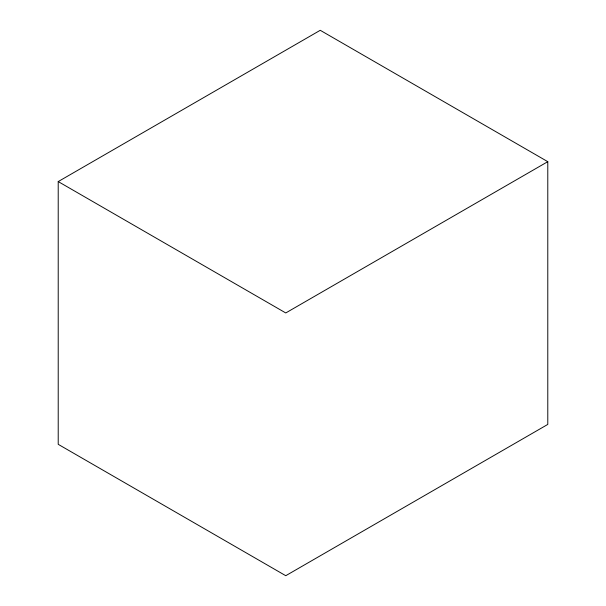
<?xml version="1.0" encoding="UTF-8"?>
<svg xmlns="http://www.w3.org/2000/svg" width="606" height="606" viewBox="0 0 606 606"><rect width="100%" height="100%" fill="white"/><g stroke="black" fill="none" stroke-linecap="round" stroke-linejoin="round"><path stroke-width="0.91" d="M58.214 181.58L320.241 30.3L547.786 161.673L547.786 424.42L285.759 575.7L58.214 444.327L58.214 181.58L285.759 312.954L547.786 161.673"/></g></svg>
